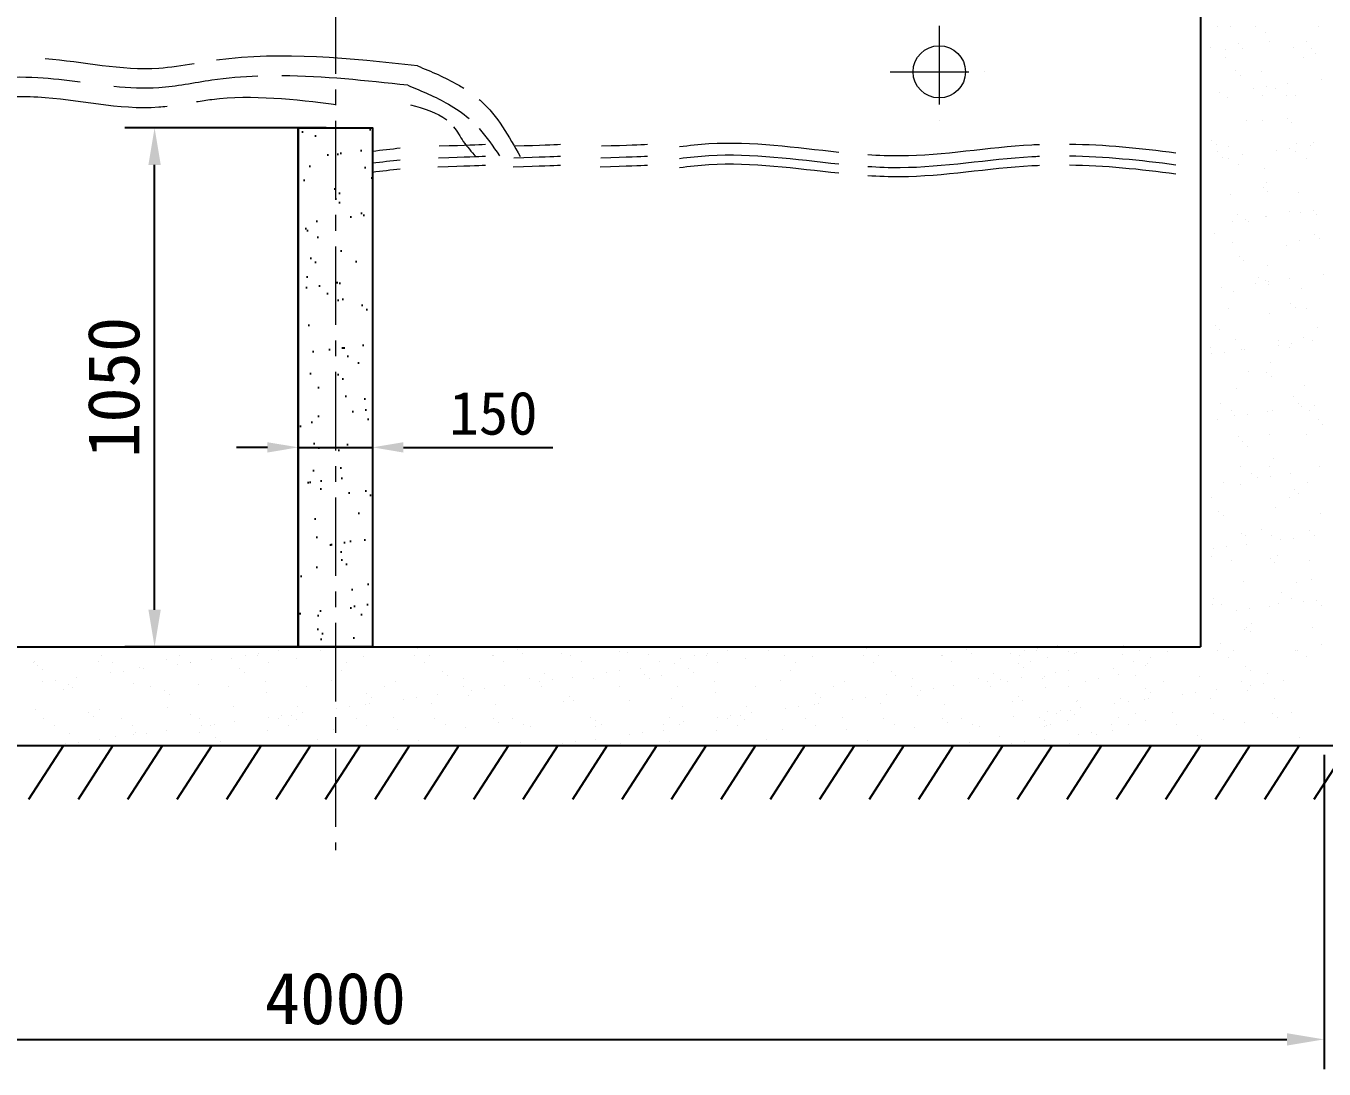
# Model space of a CAD drawing. Header units: millimetres. Extents: x 30580 to 65675, y -20119 to -7519.
# Drawn here: x 60222 to 62847, y -14328 to -12218 of the extents above; entities that cross this region are included whole.
import ezdxf

# ---------------------------------------------------------------- set-up
doc = ezdxf.new("R2010")
doc.units = ezdxf.units.MM
doc.linetypes.add('CENTER', pattern=[50.8, 31.75, -6.35, 6.35, -6.35])
doc.layers.get('Defpoints').update_dxf_attribs({"lineweight": 18})
doc.layers.add('点画线', color=1, linetype='CENTER', lineweight=15)
doc.layers.add('细实线', color=3, linetype='Continuous', lineweight=13)
doc.dimstyles.new('ISO-25', dxfattribs={"dimtxt": 2.5, "dimasz": 2.5, "dimexe": 1.25, "dimexo": 0.625, "dimtad": 1, "dimtxsty": 'Standard', "dimcen": 2.5, "dimadec": 0, "dimazin": 0, "dimtfac": 1, "dimtmove": 0, "dimatfit": 3, "dimfxl": 1, "dimarcsym": 0})

# ---------------------------------------------------------------- blocks, each defined once
blk = doc.blocks.new('*D180')
at = {"color": 0, "lineweight": -2, "ltscale": 150, "transparency": 16777216}
for p, q in [((58847.5, -13692.8), (58847.5, -14328.5)), ((62847.5, -13692.8), (62847.5, -14328.5)), ((58922.5, -14268.5), (62772.5, -14268.5))]:
    blk.add_line(p, q, dxfattribs=at)
at = {"color": 0, "ltscale": 150, "transparency": 16777216}
for points in [[(58922.5, -14256), (58922.5, -14281), (58847.5, -14268.5)], [(62772.5, -14256), (62772.5, -14281), (62847.5, -14268.5)]]:
    blk.add_solid(points, dxfattribs=at)
at = {"layer": 'Defpoints', "color": 0, "ltscale": 150, "transparency": 16777216}
for p in [(58847.5, -13674.1), (62847.5, -13674.1), (62847.5, -14268.5)]:
    blk.add_point(p, dxfattribs=at)
at = {"color": 0, "ltscale": 150, "transparency": 16777216, "insert": (60847.5, -14186), "char_height": 105, "attachment_point": 5}
blk.add_mtext('4000', dxfattribs=at)
blk = doc.blocks.new('*D182')
at = {"color": 0, "lineweight": -2, "ltscale": 150, "transparency": 16777216}
for p, q in [((60828.7, -12424.1), (60421.8, -12424.1)), ((60481.8, -13399.1), (60481.8, -12499.1)), ((60828.7, -13474.1), (60421.8, -13474.1))]:
    blk.add_line(p, q, dxfattribs=at)
at = {"color": 0, "ltscale": 150, "transparency": 16777216}
for points in [[(60469.3, -12499.1), (60494.3, -12499.1), (60481.8, -12424.1)], [(60469.3, -13399.1), (60494.3, -13399.1), (60481.8, -13474.1)]]:
    blk.add_solid(points, dxfattribs=at)
at = {"layer": 'Defpoints', "color": 0, "ltscale": 150, "transparency": 16777216}
for p in [(60481.8, -12424.1), (60847.5, -12424.1), (60847.5, -13474.1)]:
    blk.add_point(p, dxfattribs=at)
at = {"color": 0, "ltscale": 150, "transparency": 16777216, "insert": (60399.3, -12949.1), "char_height": 105, "attachment_point": 5, "rotation": 90}
blk.add_mtext('1050', dxfattribs=at)
blk = doc.blocks.new('*D606')
at = {"color": 0, "lineweight": -2, "ltscale": 125, "transparency": 16777216}
for p, q in [((60772.5, -12964.7), (60772.5, -13120.5)), ((60922.5, -12964.7), (60922.5, -13120.5)), ((60710, -13070.5), (60647.5, -13070.5)), ((60772.5, -13070.5), (60922.5, -13070.5)), ((60985, -13070.5), (61287.1, -13070.5))]:
    blk.add_line(p, q, dxfattribs=at)
at = {"color": 0, "ltscale": 125, "transparency": 16777216}
for points in [[(60710, -13060.1), (60710, -13081), (60772.5, -13070.5)], [(60985, -13060.1), (60985, -13081), (60922.5, -13070.5)]]:
    blk.add_solid(points, dxfattribs=at)
at = {"layer": 'Defpoints', "color": 0, "ltscale": 125, "transparency": 16777216}
for p in [(60772.5, -12949.1), (60922.5, -12949.1), (60922.5, -13070.5)]:
    blk.add_point(p, dxfattribs=at)
at = {"color": 0, "ltscale": 125, "transparency": 16777216, "insert": (61167.3, -13001.8), "char_height": 87.5, "attachment_point": 5}
blk.add_mtext('150', dxfattribs=at)

msp = doc.modelspace()

# ---------------------------------------------------------------- hatches: boundary and pattern name
at = {"ltscale": 150}
h = msp.add_hatch(dxfattribs=at)
h.set_pattern_fill('AR-SAND', color=256, scale=2, style=0)
h.set_pattern_definition([(37.5, (1580.54, -3575.16), (-3.20006, 97.88265), [0, -77.216, 0, -86.36, 0, -82.55]), (7.5, (1580.54, -3575.16), (89.90466, 143.36502), [0, -41.656, 0, -69.596, 0, -26.67]), (327.5, (1518.056, -3575.16), (158.19847, 0.28744), [0, -25.4, 0, -91.44, 0, -119.38]), (317.5, (1518.06, -3575.16), (152.7113, 44.58586), [0, -12.7, 0, -59.944, 0, -68.58])])
h.paths.add_polyline_path([(60847.477, -12424.083), (60772.477, -12424.083), (60772.477, -13474.083), (60847.477, -13474.083)])
h.paths.add_polyline_path([(60922.477, -12424.083), (60847.477, -12424.083), (60847.477, -13474.083), (60922.477, -13474.083)])

# ---------------------------------------------------------------- linework, layer by layer
for p, q in [((62597.477, -11374.083), (62597.477, -13474.083)), ((62632.293, -12218.01), (62632.293, -12218.01)), ((62658.462, -12218.633), (62658.462, -12218.633)), ((62708.301, -12217.907), (62708.301, -12217.907)), ((62729.723, -12231.555), (62729.723, -12231.555)), ((62835.567, -12219.756), (62835.567, -12219.756)), ((62618.411, -12262.381), (62618.411, -12262.381)), ((62674.386, -12253.304), (62674.386, -12253.304)), ((62736.61, -12249.338), (62736.61, -12249.338)), ((62785.991, -12260.471), (62785.991, -12260.471)), ((62811.592, -12248.361), (62811.592, -12248.361)), ((62648.644, -12280.973), (62648.644, -12280.973)), ((62648.786, -12265.414), (62648.786, -12265.414)), ((62682.856, -12264.342), (62682.856, -12264.342)), ((62806.842, -12280.685), (62806.842, -12280.685)), ((62821.685, -12264.127), (62821.685, -12264.127)), ((62831.048, -12272.707), (62831.048, -12272.707)), ((62668.973, -12308.713), (62668.973, -12308.713)), ((62720.5, -12310.724), (62720.5, -12310.724)), ((62678.337, -12317.293), (62678.337, -12317.293)), ((62731.742, -12340.514), (62731.742, -12340.514)), ((62773.041, -12335.077), (62773.041, -12335.077)), ((62842.042, -12325.993), (62842.042, -12325.993)), ((62636.299, -12353.08), (62636.299, -12353.08)), ((62651.986, -12363.297), (62651.986, -12363.297)), ((62705.3, -12343.996), (62705.3, -12343.996)), ((62722.532, -12357.791), (62722.532, -12357.791)), ((62749.328, -12345.115), (62749.328, -12345.115)), ((62770.75, -12358.763), (62770.75, -12358.763)), ((62789.191, -12358.354), (62789.191, -12358.354)), ((62689.671, -12408.181), (62689.671, -12408.181)), ((62723.7, -12408.607), (62723.7, -12408.607)), ((62773.095, -12404.123), (62773.095, -12404.123)), ((62782.458, -12412.703), (62782.458, -12412.703)), ((60772.477, -12424.083), (60772.477, -13474.083)), ((60772.477, -12424.083), (60922.477, -12424.083)), ((60922.477, -12424.083), (60922.477, -13474.083)), ((62620.383, -12448.708), (62620.383, -12448.708)), ((62629.747, -12457.288), (62629.747, -12457.288)), ((62632.157, -12472.611), (62632.157, -12472.611)), ((62655.186, -12461.18), (62655.186, -12461.18)), ((62752.137, -12469.358), (62752.137, -12469.358)), ((62778.579, -12465.877), (62778.579, -12465.877)), ((62790.355, -12472.324), (62790.355, -12472.324)), ((62792.391, -12456.236), (62792.391, -12456.236)), ((62819.879, -12460.44), (62819.879, -12460.44)), ((62826.653, -12453.2), (62826.653, -12453.2)), ((62641.837, -12483.879), (62641.837, -12483.879)), ((62653.579, -12486.259), (62653.579, -12486.259)), ((62673.942, -12497.786), (62673.942, -12497.786)), ((62683.137, -12478.442), (62683.137, -12478.442)), ((62811.778, -12485.971), (62811.778, -12485.971)), ((62726.9, -12506.49), (62726.9, -12506.49)), ((62724.505, -12544.118), (62724.505, -12544.118)), ((62730.699, -12535.389), (62730.699, -12535.389)), ((62658.386, -12559.062), (62658.386, -12559.062)), ((62733.868, -12552.698), (62733.868, -12552.698)), ((62795.591, -12554.119), (62795.591, -12554.119)), ((62673.184, -12599.82), (62673.184, -12599.82)), ((62729.974, -12603.805), (62729.974, -12603.805)), ((62778.063, -12593.196), (62778.063, -12593.196)), ((62798.975, -12594.721), (62798.975, -12594.721)), ((62825.416, -12591.24), (62825.416, -12591.24)), ((62831.383, -12599.532), (62831.383, -12599.532)), ((62662.233, -12612.723), (62662.233, -12612.723)), ((62688.674, -12609.242), (62688.674, -12609.242)), ((62694.607, -12613.467), (62694.607, -12613.467)), ((62730.1, -12604.372), (62730.1, -12604.372)), ((62625.352, -12637.781), (62625.352, -12637.781)), ((62798.791, -12652.002), (62798.791, -12652.002)), ((62828.626, -12639.528), (62828.626, -12639.528)), ((62837.989, -12648.108), (62837.989, -12648.108)), ((62661.586, -12656.945), (62661.586, -12656.945)), ((62771.726, -12662.598), (62771.726, -12662.598)), ((62675.915, -12684.113), (62675.915, -12684.113)), ((62685.278, -12692.693), (62685.278, -12692.693)), ((62733.3, -12702.255), (62733.3, -12702.255)), ((62714.212, -12727.028), (62714.212, -12727.028)), ((62729.473, -12733.191), (62729.473, -12733.191)), ((62735.512, -12734.605), (62735.512, -12734.605)), ((62776.811, -12729.167), (62776.811, -12729.167)), ((62845.812, -12720.083), (62845.812, -12720.083)), ((62640.069, -12747.17), (62640.069, -12747.17)), ((62664.786, -12754.828), (62664.786, -12754.828)), ((62709.07, -12738.086), (62709.07, -12738.086)), ((62735.634, -12740.675), (62735.634, -12740.675)), ((62801.991, -12749.884), (62801.991, -12749.884)), ((62780.036, -12779.523), (62780.036, -12779.523)), ((62654.555, -12790.093), (62654.555, -12790.093)), ((62736.5, -12800.138), (62736.5, -12800.138)), ((62789.399, -12788.103), (62789.399, -12788.103)), ((62812.754, -12789.806), (62812.754, -12789.806)), ((62627.325, -12824.109), (62627.325, -12824.109)), ((62636.688, -12832.689), (62636.688, -12832.689)), ((62833.595, -12828.601), (62833.595, -12828.601)), ((62667.986, -12852.71), (62667.986, -12852.71)), ((62755.239, -12854.236), (62755.239, -12854.236)), ((62755.907, -12863.448), (62755.907, -12863.448)), ((62782.349, -12859.967), (62782.349, -12859.967)), ((62805.192, -12847.767), (62805.192, -12847.767)), ((62823.649, -12854.53), (62823.649, -12854.53)), ((62618.463, -12868.171), (62618.463, -12868.171)), ((62619.165, -12881.451), (62619.165, -12881.451)), ((62645.607, -12877.97), (62645.607, -12877.97)), ((62680.883, -12873.186), (62680.883, -12873.186)), ((62686.907, -12872.532), (62686.907, -12872.532)), ((62776.662, -12867.884), (62776.662, -12867.884)), ((62695.583, -12917.302), (62695.583, -12917.302)), ((62739.7, -12898.02), (62739.7, -12898.02)), ((62731.446, -12919.518), (62731.446, -12919.518)), ((62740.809, -12928.098), (62740.809, -12928.098)), ((62671.186, -12950.593), (62671.186, -12950.593)), ((62785.005, -12968.596), (62785.005, -12968.596)), ((62808.392, -12945.65), (62808.392, -12945.65)), ((62638.068, -12981.732), (62638.068, -12981.732)), ((62659.49, -12995.38), (62659.49, -12995.38)), ((62733.744, -12997.895), (62733.744, -12997.895)), ((62742.9, -12995.903), (62742.9, -12995.903)), ((62796.267, -12981.445), (62796.267, -12981.445)), ((62802.745, -12988.811), (62802.745, -12988.811)), ((62817.689, -12995.092), (62817.689, -12995.092)), ((62829.187, -12985.33), (62829.187, -12985.33)), ((62632.293, -13013.182), (62632.293, -13013.182)), ((62666.003, -13006.813), (62666.003, -13006.813)), ((62692.445, -13003.332), (62692.445, -13003.332)), ((62835.567, -13014.928), (62835.567, -13014.928)), ((62844.93, -13023.508), (62844.93, -13023.508)), ((62674.386, -13048.475), (62674.386, -13048.475)), ((62736.61, -13044.51), (62736.61, -13044.51)), ((62811.592, -13043.532), (62811.592, -13043.532)), ((62682.856, -13059.514), (62682.856, -13059.514)), ((62692.219, -13068.094), (62692.219, -13068.094)), ((62746.1, -13093.786), (62746.1, -13093.786)), ((62679.096, -13108.94), (62679.096, -13108.94)), ((62700.518, -13122.588), (62700.518, -13122.588)), ((62736.415, -13108.591), (62736.415, -13108.591)), ((62739.282, -13128.695), (62739.282, -13128.695)), ((62780.582, -13123.258), (62780.582, -13123.258)), ((62837.294, -13108.653), (62837.294, -13108.653)), ((62643.84, -13141.26), (62643.84, -13141.26)), ((62677.586, -13146.358), (62677.586, -13146.358)), ((62712.84, -13132.176), (62712.84, -13132.176)), ((62786.977, -13154.923), (62786.977, -13154.923)), ((62814.792, -13141.415), (62814.792, -13141.415)), ((62619.439, -13172.006), (62619.439, -13172.006)), ((62777.638, -13171.719), (62777.638, -13171.719)), ((62796.34, -13163.503), (62796.34, -13163.503)), ((62634.266, -13199.509), (62634.266, -13199.509)), ((62643.629, -13208.089), (62643.629, -13208.089)), ((62749.3, -13191.668), (62749.3, -13191.668)), ((62840.536, -13204.001), (62840.536, -13204.001)), ((62680.786, -13244.241), (62680.786, -13244.241)), ((62687.825, -13248.587), (62687.825, -13248.587)), ((62720.123, -13236.149), (62720.123, -13236.149)), ((62741.545, -13249.796), (62741.545, -13249.796)), ((62759.678, -13257.539), (62759.678, -13257.539)), ((62786.119, -13254.057), (62786.119, -13254.057)), ((62817.992, -13239.298), (62817.992, -13239.298)), ((62827.419, -13248.62), (62827.419, -13248.62)), ((62622.935, -13275.541), (62622.935, -13275.541)), ((62649.377, -13272.06), (62649.377, -13272.06)), ((62690.677, -13266.623), (62690.677, -13266.623)), ((62619.527, -13291.247), (62619.527, -13291.247)), ((62660.467, -13299.214), (62660.467, -13299.214)), ((62738.387, -13294.919), (62738.387, -13294.919)), ((62747.75, -13303.499), (62747.75, -13303.499)), ((62752.5, -13289.551), (62752.5, -13289.551)), ((62818.665, -13298.927), (62818.665, -13298.927)), ((62821.192, -13337.18), (62821.192, -13337.18)), ((62683.986, -13342.123), (62683.986, -13342.123)), ((62761.151, -13363.357), (62761.151, -13363.357)), ((62791.946, -13343.996), (62791.946, -13343.996)), ((62622.727, -13389.13), (62622.727, -13389.13)), ((62624.374, -13377.292), (62624.374, -13377.292)), ((62639.234, -13388.582), (62639.234, -13388.582)), ((62737.514, -13391.985), (62737.514, -13391.985)), ((62755.701, -13387.433), (62755.701, -13387.433)), ((62782.573, -13377.005), (62782.573, -13377.005)), ((62806.515, -13382.901), (62806.515, -13382.901)), ((62832.957, -13379.42), (62832.957, -13379.42)), ((62842.508, -13390.328), (62842.508, -13390.328)), ((62669.773, -13400.904), (62669.773, -13400.904)), ((62696.215, -13397.422), (62696.215, -13397.422)), ((62687.187, -13440.006), (62687.187, -13440.006)), ((62689.797, -13434.914), (62689.797, -13434.914)), ((62699.16, -13443.494), (62699.16, -13443.494)), ((62701.494, -13426.423), (62701.494, -13426.423)), ((62824.392, -13435.063), (62824.392, -13435.063)), ((62638.741, -13467.418), (62638.741, -13467.418)), ((62842.015, -13469.164), (62842.015, -13469.164)), ((59682.971, -13474.083), (62597.477, -13474.083)), ((60374.378, -13492.578), (60374.378, -13492.578)), ((60406.951, -13475.604), (60406.951, -13475.604)), ((60532.577, -13492.29), (60532.577, -13492.29)), ((60665.652, -13490.916), (60665.652, -13490.916)), ((60690.775, -13492.003), (60690.775, -13492.003)), ((60692.094, -13487.435), (60692.094, -13487.435)), ((60733.393, -13481.997), (60733.393, -13481.997)), ((60816.495, -13481.842), (60816.495, -13481.842)), ((60848.974, -13491.715), (60848.974, -13491.715)), ((60905.386, -13493.028), (60905.386, -13493.028)), ((61007.172, -13491.428), (61007.172, -13491.428)), ((61013.401, -13477.754), (61013.401, -13477.754)), ((61038.36, -13491.332), (61038.36, -13491.332)), ((61165.371, -13491.14), (61165.371, -13491.14)), ((61168.311, -13491.955), (61168.311, -13491.955)), ((61216.675, -13479.5), (61216.675, -13479.5)), ((61226.038, -13488.08), (61226.038, -13488.08)), ((61305.516, -13487.012), (61305.516, -13487.012)), ((61323.569, -13490.853), (61323.569, -13490.853)), ((61422.945, -13483.992), (61422.945, -13483.992)), ((61438.49, -13485.316), (61438.49, -13485.316)), ((61481.768, -13490.566), (61481.768, -13490.566)), ((61573.705, -13490.916), (61573.705, -13490.916)), ((61598.828, -13492.003), (61598.828, -13492.003)), ((61600.147, -13487.435), (61600.147, -13487.435)), ((61641.447, -13481.997), (61641.447, -13481.997)), ((61724.548, -13481.842), (61724.548, -13481.842)), ((61757.027, -13491.715), (61757.027, -13491.715)), ((61813.44, -13493.028), (61813.44, -13493.028)), ((61915.225, -13491.428), (61915.225, -13491.428)), ((61921.455, -13477.754), (61921.455, -13477.754)), ((61946.413, -13491.332), (61946.413, -13491.332)), ((62073.424, -13491.14), (62073.424, -13491.14)), ((62076.364, -13491.955), (62076.364, -13491.955)), ((62124.728, -13479.5), (62124.728, -13479.5)), ((62134.092, -13488.08), (62134.092, -13488.08)), ((62213.57, -13487.012), (62213.57, -13487.012)), ((62213.57, -13487.012), (62213.57, -13487.012)), ((62231.622, -13490.853), (62231.622, -13490.853)), ((62240.991, -13480.58), (62240.991, -13480.58)), ((62266.115, -13481.667), (62266.115, -13481.667)), ((62267.433, -13477.099), (62267.433, -13477.099)), ((62287.537, -13495.314), (62287.537, -13495.314)), ((62308.733, -13471.661), (62308.733, -13471.661)), ((62330.998, -13483.992), (62330.998, -13483.992)), ((62343.521, -13487.635), (62343.521, -13487.635)), ((62346.543, -13485.316), (62346.543, -13485.316)), ((62439.821, -13490.566), (62439.821, -13490.566)), ((62441.834, -13471.506), (62441.834, -13471.506)), ((62474.313, -13481.379), (62474.313, -13481.379)), ((62495.735, -13495.027), (62495.735, -13495.027)), ((62530.726, -13482.692), (62530.726, -13482.692)), ((62632.512, -13481.092), (62632.512, -13481.092)), ((62653.934, -13494.739), (62653.934, -13494.739)), ((62663.7, -13480.996), (62663.7, -13480.996)), ((62790.71, -13480.804), (62790.71, -13480.804)), ((62793.651, -13481.619), (62793.651, -13481.619)), ((62812.132, -13494.452), (62812.132, -13494.452)), ((60237.602, -13506.512), (60237.602, -13506.512)), ((60238.1, -13503.364), (60238.1, -13503.364)), ((60244.876, -13511.61), (60244.876, -13511.61)), ((60254.239, -13520.19), (60254.239, -13520.19)), ((60368.051, -13503.988), (60368.051, -13503.988)), ((60395.8, -13506.225), (60395.8, -13506.225)), ((60451.146, -13516.102), (60451.146, -13516.102)), ((60459.909, -13518.002), (60459.909, -13518.002)), ((60505.256, -13499.044), (60505.256, -13499.044)), ((60528.91, -13508.918), (60528.91, -13508.918)), ((60553.999, -13505.938), (60553.999, -13505.938)), ((60555.352, -13505.437), (60555.352, -13505.437)), ((60596.651, -13500), (60596.651, -13500)), ((60638.23, -13497.348), (60638.23, -13497.348)), ((60654.42, -13517.848), (60654.42, -13517.848)), ((60712.197, -13505.65), (60712.197, -13505.65)), ((60768.181, -13497.972), (60768.181, -13497.972)), ((60860.69, -13522.34), (60860.69, -13522.34)), ((60870.396, -13505.363), (60870.396, -13505.363)), ((61028.594, -13505.075), (61028.594, -13505.075)), ((61186.793, -13504.788), (61186.793, -13504.788)), ((61344.991, -13504.5), (61344.991, -13504.5)), ((61422.641, -13522.785), (61422.641, -13522.785)), ((61463.941, -13517.348), (61463.941, -13517.348)), ((61503.19, -13504.213), (61503.19, -13504.213)), ((61532.942, -13508.264), (61532.942, -13508.264)), ((61546.283, -13497.348), (61546.283, -13497.348)), ((61562.473, -13517.848), (61562.473, -13517.848)), ((61620.251, -13505.65), (61620.251, -13505.65)), ((61676.234, -13497.972), (61676.234, -13497.972)), ((61768.743, -13522.34), (61768.743, -13522.34)), ((61778.449, -13505.363), (61778.449, -13505.363)), ((61936.648, -13505.075), (61936.648, -13505.075)), ((62094.846, -13504.788), (62094.846, -13504.788)), ((62229.759, -13507.512), (62229.759, -13507.512)), ((62239.123, -13516.092), (62239.123, -13516.092)), ((62253.044, -13504.5), (62253.044, -13504.5)), ((62330.695, -13522.785), (62330.695, -13522.785)), ((62421.994, -13517.348), (62421.994, -13517.348)), ((62461.243, -13504.213), (62461.243, -13504.213)), ((62486.03, -13512.004), (62486.03, -13512.004)), ((62490.995, -13508.264), (62490.995, -13508.264)), ((62689.303, -13513.75), (62689.303, -13513.75)), ((62698.667, -13522.33), (62698.667, -13522.33)), ((60255.426, -13544.923), (60255.426, -13544.923)), ((60281.868, -13541.442), (60281.868, -13541.442)), ((60323.167, -13536.005), (60323.167, -13536.005)), ((60392.168, -13526.921), (60392.168, -13526.921)), ((60418.61, -13523.439), (60418.61, -13523.439)), ((60439.765, -13549.298), (60439.765, -13549.298)), ((60663.783, -13526.428), (60663.783, -13526.428)), ((60706.921, -13544.978), (60706.921, -13544.978)), ((60839.895, -13543.282), (60839.895, -13543.282)), ((60969.846, -13543.905), (60969.846, -13543.905)), ((61063.964, -13524.086), (61063.964, -13524.086)), ((61073.327, -13532.666), (61073.327, -13532.666)), ((61107.051, -13538.962), (61107.051, -13538.962)), ((61240.025, -13537.265), (61240.025, -13537.265)), ((61259.458, -13544.269), (61259.458, -13544.269)), ((61270.234, -13528.578), (61270.234, -13528.578)), ((61285.899, -13540.787), (61285.899, -13540.787)), ((61327.199, -13535.35), (61327.199, -13535.35)), ((61369.976, -13537.889), (61369.976, -13537.889)), ((61396.2, -13526.266), (61396.2, -13526.266)), ((61473.508, -13530.324), (61473.508, -13530.324)), ((61482.871, -13538.904), (61482.871, -13538.904)), ((61507.181, -13532.945), (61507.181, -13532.945)), ((61571.837, -13526.428), (61571.837, -13526.428)), ((61614.975, -13544.978), (61614.975, -13544.978)), ((61747.948, -13543.282), (61747.948, -13543.282)), ((61877.899, -13543.905), (61877.899, -13543.905)), ((61972.017, -13524.086), (61972.017, -13524.086)), ((61981.38, -13532.666), (61981.38, -13532.666)), ((62015.105, -13538.962), (62015.105, -13538.962)), ((62148.078, -13537.265), (62148.078, -13537.265)), ((62167.511, -13544.269), (62167.511, -13544.269)), ((62178.287, -13528.578), (62178.287, -13528.578)), ((62193.953, -13540.787), (62193.953, -13540.787)), ((62206.458, -13544.732), (62206.458, -13544.732)), ((62235.252, -13535.35), (62235.252, -13535.35)), ((62278.029, -13537.889), (62278.029, -13537.889)), ((62282.261, -13534.642), (62282.261, -13534.642)), ((62304.253, -13526.266), (62304.253, -13526.266)), ((62364.657, -13544.445), (62364.657, -13544.445)), ((62390.924, -13538.904), (62390.924, -13538.904)), ((62431.561, -13530.324), (62431.561, -13530.324)), ((62465.235, -13532.945), (62465.235, -13532.945)), ((62465.235, -13532.945), (62465.235, -13532.945)), ((62522.855, -13544.157), (62522.855, -13544.157)), ((62595.186, -13533.569), (62595.186, -13533.569)), ((62681.054, -13543.87), (62681.054, -13543.87)), ((62724.497, -13548.454), (62724.497, -13548.454)), ((62732.391, -13528.626), (62732.391, -13528.626)), ((62765.797, -13543.017), (62765.797, -13543.017)), ((60298.435, -13560.688), (60298.435, -13560.688)), ((60306.791, -13550.994), (60306.791, -13550.994)), ((60314.722, -13555.643), (60314.722, -13555.643)), ((60472.92, -13555.356), (60472.92, -13555.356)), ((60501.709, -13562.434), (60501.709, -13562.434)), ((60511.072, -13571.014), (60511.072, -13571.014)), ((60569.716, -13549.921), (60569.716, -13549.921)), ((60631.119, -13555.068), (60631.119, -13555.068)), ((60707.979, -13566.926), (60707.979, -13566.926)), ((60789.317, -13554.781), (60789.317, -13554.781)), ((60911.252, -13568.672), (60911.252, -13568.672)), ((60947.515, -13554.493), (60947.515, -13554.493)), ((61053.715, -13571.355), (61053.715, -13571.355)), ((61105.714, -13554.206), (61105.714, -13554.206)), ((61117.523, -13573.164), (61117.523, -13573.164)), ((61122.715, -13562.271), (61122.715, -13562.271)), ((61149.157, -13558.79), (61149.157, -13558.79)), ((61190.457, -13553.353), (61190.457, -13553.353)), ((61263.912, -13553.918), (61263.912, -13553.918)), ((61320.796, -13574.91), (61320.796, -13574.91)), ((61422.111, -13553.631), (61422.111, -13553.631)), ((61539.172, -13555.068), (61539.172, -13555.068)), ((61616.032, -13566.926), (61616.032, -13566.926)), ((61697.37, -13554.781), (61697.37, -13554.781)), ((61819.306, -13568.672), (61819.306, -13568.672)), ((61855.569, -13554.493), (61855.569, -13554.493)), ((61961.768, -13571.355), (61961.768, -13571.355)), ((62013.767, -13554.206), (62013.767, -13554.206)), ((62025.576, -13573.164), (62025.576, -13573.164)), ((62030.769, -13562.271), (62030.769, -13562.271)), ((62057.211, -13558.79), (62057.211, -13558.79)), ((62098.51, -13553.353), (62098.51, -13553.353)), ((62171.966, -13553.918), (62171.966, -13553.918)), ((62228.85, -13574.91), (62228.85, -13574.91)), ((62283.318, -13556.59), (62283.318, -13556.59)), ((62330.164, -13553.631), (62330.164, -13553.631)), ((62486.592, -13558.336), (62486.592, -13558.336)), ((62495.955, -13566.916), (62495.955, -13566.916)), ((62561.313, -13569.937), (62561.313, -13569.937)), ((62587.755, -13566.456), (62587.755, -13566.456)), ((62629.054, -13561.019), (62629.054, -13561.019)), ((62692.862, -13562.827), (62692.862, -13562.827)), ((62698.055, -13551.935), (62698.055, -13551.935)), ((60241.3, -13601.247), (60241.3, -13601.247)), ((60371.251, -13601.87), (60371.251, -13601.87)), ((60508.456, -13596.927), (60508.456, -13596.927)), ((60641.43, -13595.231), (60641.43, -13595.231)), ((60771.381, -13595.854), (60771.381, -13595.854)), ((60849.231, -13598.276), (60849.231, -13598.276)), ((60875.673, -13594.795), (60875.673, -13594.795)), ((60908.586, -13590.911), (60908.586, -13590.911)), ((60916.973, -13589.358), (60916.973, -13589.358)), ((60920.616, -13577.252), (60920.616, -13577.252)), ((60985.973, -13580.273), (60985.973, -13580.273)), ((61012.415, -13576.792), (61012.415, -13576.792)), ((61041.56, -13589.215), (61041.56, -13589.215)), ((61171.511, -13589.838), (61171.511, -13589.838)), ((61308.716, -13584.895), (61308.716, -13584.895)), ((61330.16, -13583.49), (61330.16, -13583.49)), ((61441.69, -13583.199), (61441.69, -13583.199)), ((61527.066, -13579.401), (61527.066, -13579.401)), ((61549.483, -13595.231), (61549.483, -13595.231)), ((61679.434, -13595.854), (61679.434, -13595.854)), ((61757.285, -13598.276), (61757.285, -13598.276)), ((61783.726, -13594.795), (61783.726, -13594.795)), ((61816.64, -13590.911), (61816.64, -13590.911)), ((61825.026, -13589.358), (61825.026, -13589.358)), ((61828.669, -13577.252), (61828.669, -13577.252)), ((61894.027, -13580.273), (61894.027, -13580.273)), ((61920.469, -13576.792), (61920.469, -13576.792)), ((61949.613, -13589.215), (61949.613, -13589.215)), ((62079.564, -13589.838), (62079.564, -13589.838)), ((62216.77, -13584.895), (62216.77, -13584.895)), ((62216.77, -13584.895), (62216.77, -13584.895)), ((62238.213, -13583.49), (62238.213, -13583.49)), ((62346.721, -13585.518), (62346.721, -13585.518)), ((62349.743, -13583.199), (62349.743, -13583.199)), ((62355.57, -13597.024), (62355.57, -13597.024)), ((62424.571, -13587.94), (62424.571, -13587.94)), ((62435.12, -13579.401), (62435.12, -13579.401)), ((62451.013, -13584.459), (62451.013, -13584.459)), ((62483.926, -13580.575), (62483.926, -13580.575)), ((62492.312, -13579.021), (62492.312, -13579.021)), ((62616.9, -13578.879), (62616.9, -13578.879)), ((62746.851, -13579.502), (62746.851, -13579.502)), ((60257.207, -13620.073), (60257.207, -13620.073)), ((60348.997, -13607.02), (60348.997, -13607.02)), ((60358.361, -13615.6), (60358.361, -13615.6)), ((60415.406, -13619.786), (60415.406, -13619.786)), ((60555.267, -13611.512), (60555.267, -13611.512)), ((60573.604, -13619.498), (60573.604, -13619.498)), ((60643.489, -13625.362), (60643.489, -13625.362)), ((60712.489, -13616.278), (60712.489, -13616.278)), ((60731.803, -13619.211), (60731.803, -13619.211)), ((60738.931, -13612.797), (60738.931, -13612.797)), ((60758.541, -13613.258), (60758.541, -13613.258)), ((60767.905, -13621.838), (60767.905, -13621.838)), ((60780.231, -13607.36), (60780.231, -13607.36)), ((60890.001, -13618.924), (60890.001, -13618.924)), ((60964.811, -13617.749), (60964.811, -13617.749)), ((61048.2, -13618.636), (61048.2, -13618.636)), ((61168.085, -13619.495), (61168.085, -13619.495)), ((61177.448, -13628.075), (61177.448, -13628.075)), ((61206.398, -13618.349), (61206.398, -13618.349)), ((61364.596, -13618.061), (61364.596, -13618.061)), ((61374.355, -13623.987), (61374.355, -13623.987)), ((61522.795, -13617.774), (61522.795, -13617.774)), ((61551.542, -13625.362), (61551.542, -13625.362)), ((61620.543, -13616.278), (61620.543, -13616.278)), ((61639.856, -13619.211), (61639.856, -13619.211)), ((61646.984, -13612.797), (61646.984, -13612.797)), ((61666.594, -13613.258), (61666.594, -13613.258)), ((61675.958, -13621.838), (61675.958, -13621.838)), ((61688.284, -13607.36), (61688.284, -13607.36)), ((61798.054, -13618.924), (61798.054, -13618.924)), ((61872.864, -13617.749), (61872.864, -13617.749)), ((61956.253, -13618.636), (61956.253, -13618.636)), ((62076.138, -13619.495), (62076.138, -13619.495)), ((62085.502, -13628.075), (62085.502, -13628.075)), ((62114.451, -13618.349), (62114.451, -13618.349)), ((62218.828, -13615.026), (62218.828, -13615.026)), ((62272.65, -13618.061), (62272.65, -13618.061)), ((62282.408, -13623.987), (62282.408, -13623.987)), ((62287.829, -13605.942), (62287.829, -13605.942)), ((62307.142, -13608.875), (62307.142, -13608.875)), ((62314.271, -13602.461), (62314.271, -13602.461)), ((62328.564, -13622.522), (62328.564, -13622.522)), ((62333.881, -13602.922), (62333.881, -13602.922)), ((62343.244, -13611.502), (62343.244, -13611.502)), ((62430.848, -13617.774), (62430.848, -13617.774)), ((62465.341, -13608.588), (62465.341, -13608.588)), ((62486.763, -13622.235), (62486.763, -13622.235)), ((62540.151, -13607.413), (62540.151, -13607.413)), ((62623.539, -13608.3), (62623.539, -13608.3)), ((62644.961, -13621.948), (62644.961, -13621.948)), ((62685.591, -13626.508), (62685.591, -13626.508)), ((62743.425, -13609.159), (62743.425, -13609.159)), ((62752.788, -13617.739), (62752.788, -13617.739)), ((62781.738, -13608.013), (62781.738, -13608.013)), ((60278.629, -13633.721), (60278.629, -13633.721)), ((60309.992, -13648.876), (60309.992, -13648.876)), ((60436.828, -13633.433), (60436.828, -13633.433)), ((60439.005, -13652.283), (60439.005, -13652.283)), ((60442.965, -13647.18), (60442.965, -13647.18)), ((60465.447, -13648.802), (60465.447, -13648.802)), ((60506.747, -13643.365), (60506.747, -13643.365)), ((60572.916, -13647.804), (60572.916, -13647.804)), ((60575.747, -13634.281), (60575.747, -13634.281)), ((60595.026, -13633.146), (60595.026, -13633.146)), ((60602.189, -13630.8), (60602.189, -13630.8)), ((60710.121, -13642.86), (60710.121, -13642.86)), ((60753.225, -13632.858), (60753.225, -13632.858)), ((60843.095, -13641.164), (60843.095, -13641.164)), ((60911.423, -13632.571), (60911.423, -13632.571)), ((60973.046, -13641.787), (60973.046, -13641.787)), ((61069.622, -13632.284), (61069.622, -13632.284)), ((61110.251, -13636.844), (61110.251, -13636.844)), ((61227.82, -13631.996), (61227.82, -13631.996)), ((61243.225, -13635.148), (61243.225, -13635.148)), ((61373.176, -13635.771), (61373.176, -13635.771)), ((61386.019, -13631.709), (61386.019, -13631.709)), ((61443.037, -13651.629), (61443.037, -13651.629)), ((61469.479, -13648.148), (61469.479, -13648.148)), ((61510.381, -13630.828), (61510.381, -13630.828)), ((61510.778, -13642.71), (61510.778, -13642.71)), ((61544.217, -13631.421), (61544.217, -13631.421)), ((61618.175, -13642.86), (61618.175, -13642.86)), ((61661.278, -13632.858), (61661.278, -13632.858)), ((61751.148, -13641.164), (61751.148, -13641.164)), ((61819.476, -13632.571), (61819.476, -13632.571)), ((61881.099, -13641.787), (61881.099, -13641.787)), ((61977.675, -13632.284), (61977.675, -13632.284)), ((62018.305, -13636.844), (62018.305, -13636.844)), ((62135.873, -13631.996), (62135.873, -13631.996)), ((62151.278, -13635.148), (62151.278, -13635.148)), ((62281.229, -13635.771), (62281.229, -13635.771)), ((62285.461, -13632.524), (62285.461, -13632.524)), ((62294.072, -13631.709), (62294.072, -13631.709)), ((62351.09, -13651.629), (62351.09, -13651.629)), ((62377.532, -13648.148), (62377.532, -13648.148)), ((62387.439, -13651.999), (62387.439, -13651.999)), ((62418.435, -13630.828), (62418.435, -13630.828)), ((62418.435, -13630.828), (62418.435, -13630.828)), ((62418.832, -13642.71), (62418.832, -13642.71)), ((62452.27, -13631.421), (62452.27, -13631.421)), ((62548.386, -13631.451), (62548.386, -13631.451)), ((62590.713, -13653.745), (62590.713, -13653.745)), ((58847.477, -13674.083), (62847.477, -13674.083)), ((60302.263, -13670.286), (60302.263, -13670.286)), ((60328.705, -13666.804), (60328.705, -13666.804)), ((60370.005, -13661.367), (60370.005, -13661.367)), ((60402.556, -13656.097), (60402.556, -13656.097)), ((60605.83, -13657.844), (60605.83, -13657.844)), ((60615.193, -13666.424), (60615.193, -13666.424)), ((60812.1, -13662.335), (60812.1, -13662.335)), ((61015.374, -13664.081), (61015.374, -13664.081)), ((61024.737, -13672.661), (61024.737, -13672.661)), ((61221.644, -13668.573), (61221.644, -13668.573)), ((61306.295, -13669.631), (61306.295, -13669.631)), ((61332.737, -13666.15), (61332.737, -13666.15)), ((61374.036, -13660.713), (61374.036, -13660.713)), ((61424.918, -13670.319), (61424.918, -13670.319)), ((61523.247, -13666.424), (61523.247, -13666.424)), ((61720.153, -13662.335), (61720.153, -13662.335)), ((61923.427, -13664.081), (61923.427, -13664.081)), ((61932.79, -13672.661), (61932.79, -13672.661)), ((62129.697, -13668.573), (62129.697, -13668.573)), ((62190.533, -13656.087), (62190.533, -13656.087)), ((62214.348, -13669.631), (62214.348, -13669.631)), ((62240.79, -13666.15), (62240.79, -13666.15)), ((62282.09, -13660.713), (62282.09, -13660.713)), ((62332.971, -13670.319), (62332.971, -13670.319)), ((62600.077, -13662.325), (62600.077, -13662.325)), ((62796.983, -13658.237), (62796.983, -13658.237))]:
    msp.add_line(p, q, dxfattribs=at)
at = {"color": 3, "ltscale": 150}
for p, q in [((58473.362, -13674.083), (63166.047, -13674.083)), ((60297.477, -13674.083), (60226.99, -13783.074)), ((60397.477, -13674.083), (60326.99, -13783.074)), ((60497.477, -13674.083), (60426.99, -13783.074)), ((60597.477, -13674.083), (60526.99, -13783.074)), ((60697.477, -13674.083), (60626.99, -13783.074)), ((60797.477, -13674.083), (60726.99, -13783.074)), ((60897.477, -13674.083), (60826.99, -13783.074)), ((60997.477, -13674.083), (60926.99, -13783.074)), ((61097.477, -13674.083), (61026.99, -13783.074)), ((61197.477, -13674.083), (61126.99, -13783.074)), ((61297.477, -13674.083), (61226.99, -13783.074)), ((61397.477, -13674.083), (61326.99, -13783.074)), ((61497.477, -13674.083), (61426.99, -13783.074)), ((61597.477, -13674.083), (61526.99, -13783.074)), ((61697.477, -13674.083), (61626.99, -13783.074)), ((61797.477, -13674.083), (61726.99, -13783.074)), ((61897.477, -13674.083), (61826.99, -13783.074)), ((61997.477, -13674.083), (61926.99, -13783.074)), ((62097.477, -13674.083), (62026.99, -13783.074)), ((62197.477, -13674.083), (62126.99, -13783.074)), ((62297.477, -13674.083), (62226.99, -13783.074)), ((62297.477, -13674.083), (62226.99, -13783.074)), ((62397.477, -13674.083), (62326.99, -13783.074)), ((62497.477, -13674.083), (62426.99, -13783.074)), ((62597.477, -13674.083), (62526.99, -13783.074)), ((62697.477, -13674.083), (62626.99, -13783.074)), ((62797.477, -13674.083), (62726.99, -13783.074)), ((62897.477, -13674.083), (62826.99, -13783.074))]:
    msp.add_line(p, q, dxfattribs=at)
at = {"ltscale": 150}
msp.add_lwpolyline([(60772.477, -12424.083), (60922.477, -12424.083), (60922.477, -13474.083), (60772.477, -13474.083)], close=True, dxfattribs=at)
at = {"layer": '点画线', "ltscale": 5}
for p, q in [((60847.477, -11139.83), (60847.477, -13885.597)), ((62069.095, -12217.819), (62069.095, -12408.36)), ((61970.107, -12310.652), (62160.767, -12310.652))]:
    msp.add_line(p, q, dxfattribs=at)
at = {"layer": '细实线'}
msp.add_circle((62069.095, -12310.652), 52.897, dxfattribs=at)
at = {"layer": '细实线', "color": 3}
for points, knots in [([(60561.586, -12294.27), (60537.805, -12298.261), (60438.077, -12314.734), (60337.307, -12290.449), (60260.582, -12284.426)], [452.39757929, 452.39757929, 452.39757929, 452.39757929, 524.49655509, 754.95940565, 754.95940565, 754.95940565, 754.95940565]), ([(61013.503, -12298.628), (61041.397, -12310.168), (61073.424, -12323.418), (61103.325, -12341.287), (61107.132, -12343.676)], [0, 0, 0, 0, 90.48990385, 103.90068168, 103.90068168, 103.90068168, 103.90068168]), ([(60331.311, -12331.78), (60302.668, -12327.934), (60210.172, -12316.137), (60117.784, -12325.96), (60054.034, -12333.274)], [664.74181506, 664.74181506, 664.74181506, 664.74181506, 750.82300733, 942.4971762, 942.4971762, 942.4971762, 942.4971762]), ([(60690.942, -12319.495), (60659.663, -12320.672), (60592.596, -12326.298), (60495.93, -12347.122), (60429.808, -12343.489), (60399.5, -12340.355)], [302.71744199, 302.71744199, 302.71744199, 302.71744199, 396.88765877, 505.10486625, 596.37207732, 596.37207732, 596.37207732, 596.37207732]), ([(60994.106, -12337.922), (61021.982, -12349.494), (61065.439, -12367.533), (61105.101, -12393.854), (61117.856, -12404.802)], [0, 0, 0, 0, 90.48990385, 141.06640448, 141.06640448, 141.06640448, 141.06640448]), ([(60506.95, -12380.746), (60501.375, -12381.402), (60414.679, -12390.078), (60306.581, -12361.215), (60204.26, -12360.706), (60183.724, -12361.357)], [343.46315252, 343.46315252, 343.46315252, 343.46315252, 360.35782037, 606.07596145, 667.7902224, 667.7902224, 667.7902224, 667.7902224]), ([(60849.285, -12377.215), (60764.996, -12367.025), (60670.211, -12355.567), (60576.602, -12369.961), (60566.244, -12371.648)], [0, 0, 0, 0, 252.14061289, 283.53636882, 283.53636882, 283.53636882, 283.53636882]), ([(61138.477, -12366.603), (61139.605, -12367.577), (61174.977, -12398.773), (61198.485, -12441.121), (61221.25, -12482.133)], [142.70739068, 142.70739068, 142.70739068, 142.70739068, 147.19870151, 284.97099964, 284.97099964, 284.97099964, 284.97099964]), ([(61086.724, -12421.737), (61093.918, -12430.784), (61105.816, -12453.803), (61122.888, -12472.244), (61131.925, -12482.005)], [98.36388838, 98.36388838, 98.36388838, 98.36388838, 133.85052521, 173.76021176, 173.76021176, 173.76021176, 173.76021176]), ([(61543.531, -12461.926), (61563.424, -12459.379), (61671.069, -12447.429), (61778.625, -12464.023), (61866.236, -12472.999)], [546.32453287, 546.32453287, 546.32453287, 546.32453287, 606.07596145, 869.52050854, 869.52050854, 869.52050854, 869.52050854]), ([(61924.651, -12478.052), (61946.47, -12479.494), (62057.037, -12483.73), (62172.809, -12462.046), (62266.792, -12457.635), (62272.094, -12457.426)], [928.08037674, 928.08037674, 928.08037674, 928.08037674, 993.70931003, 1260.71225723, 1276.67314802, 1276.67314802, 1276.67314802, 1276.67314802]), ([(61543.531, -12485.864), (61563.424, -12483.316), (61671.069, -12471.367), (61778.625, -12487.961), (61866.236, -12496.937)], [546.32453287, 546.32453287, 546.32453287, 546.32453287, 606.07596145, 869.52050854, 869.52050854, 869.52050854, 869.52050854]), ([(61543.531, -12504.183), (61563.424, -12501.636), (61671.069, -12489.686), (61778.625, -12506.28), (61866.236, -12515.256)], [546.32453287, 546.32453287, 546.32453287, 546.32453287, 606.07596145, 869.52050854, 869.52050854, 869.52050854, 869.52050854]), ([(61924.651, -12501.989), (61946.47, -12503.432), (62057.037, -12507.668), (62172.809, -12485.983), (62266.792, -12481.572), (62272.094, -12481.364)], [928.08037674, 928.08037674, 928.08037674, 928.08037674, 993.70931003, 1260.71225723, 1276.67314802, 1276.67314802, 1276.67314802, 1276.67314802]), ([(61924.651, -12520.309), (61946.47, -12521.751), (62057.037, -12525.987), (62172.809, -12504.302), (62266.792, -12499.892), (62272.094, -12499.683)], [928.08037674, 928.08037674, 928.08037674, 928.08037674, 993.70931003, 1260.71225723, 1276.67314802, 1276.67314802, 1276.67314802, 1276.67314802])]:
    msp.add_open_spline(points, degree=3, knots=knots, dxfattribs=at)
for points in [[(61013.503, -12298.628), (60877.364, -12283.824), (60741.224, -12269.02), (60606.775, -12287.175)], [(60994.106, -12337.922), (60909.063, -12328.599), (60824.02, -12319.277), (60739.426, -12318.762)], [(60999.285, -12377.215), (61026.115, -12384.925), (61052.946, -12392.634), (61072.821, -12408.075)], [(61138.547, -12425.324), (61153.604, -12442.356), (61166.49, -12461.534), (61179.376, -12480.711)], [(60922.477, -12471.159), (60941.278, -12468.889), (60960.078, -12466.619), (60978.869, -12464.575)], [(61057.562, -12460.405), (61116.107, -12458.936), (61133.671, -12457.817), (61151.211, -12457.234)], [(61209.559, -12460.405), (61268.103, -12458.936), (61285.668, -12457.817), (61303.207, -12457.234)], [(61385.554, -12460.405), (61444.099, -12458.936), (61461.663, -12457.817), (61479.203, -12457.234)], [(62332.258, -12456.708), (62403.995, -12457.712), (62475.735, -12465.002), (62547.477, -12474.624)], [(60922.477, -12495.097), (60941.278, -12492.827), (60960.078, -12490.556), (60978.869, -12488.513)], [(61056.241, -12484.342), (61116.107, -12482.873), (61133.671, -12481.754), (61151.211, -12481.171)], [(61208.237, -12484.342), (61268.103, -12482.873), (61285.668, -12481.754), (61303.207, -12481.171)], [(61384.233, -12484.342), (61444.099, -12482.873), (61461.663, -12481.754), (61479.203, -12481.171)], [(62332.258, -12480.645), (62403.995, -12481.649), (62475.735, -12488.94), (62547.477, -12498.561)], [(62332.258, -12498.965), (62403.995, -12499.969), (62475.735, -12507.259), (62547.477, -12516.88)], [(60922.477, -12513.416), (60941.278, -12511.146), (60960.078, -12508.876), (60978.869, -12506.832)], [(61054.919, -12502.662), (61116.107, -12501.193), (61133.671, -12500.074), (61151.211, -12499.491)], [(61206.916, -12502.662), (61268.103, -12501.193), (61285.668, -12500.074), (61303.207, -12499.491)], [(61382.911, -12502.662), (61444.099, -12501.193), (61461.663, -12500.074), (61479.203, -12499.491)]]:
    msp.add_open_spline(points, degree=3, dxfattribs=at)

# ---------------------------------------------------------------- dimensions: what is measured, and where the dimension line sits
at = {"ltscale": 150}
dim = msp.add_linear_dim(base=(60481.768, -12424.083), p1=(60847.477, -13474.083), p2=(60847.477, -12424.083), angle=90, dimstyle='ISO-25', override={"dimscale": 30, "dimtxt": 3.5, "dimexe": 2, "dimgap": 1, "dimatfit": 0}, dxfattribs=at)
dim.commit()
dim.dimension.update_dxf_attribs({"geometry": '*D182', "text_midpoint": (60481.768, -12949.083), "dimtype": 160})
at = {"ltscale": 125}
dim = msp.add_linear_dim(base=(60922.477, -13070.548), p1=(60772.477, -12949.083), p2=(60922.477, -12949.083), dimstyle='ISO-25', override={"dimscale": 25, "dimtxt": 3.5, "dimexe": 2, "dimgap": 1, "dimatfit": 0}, dxfattribs=at)
dim.commit()
dim.dimension.update_dxf_attribs({"geometry": '*D606', "text_midpoint": (61167.269, -13001.798)})
at = {"color": 3, "ltscale": 150}
dim = msp.add_linear_dim(base=(62847.477, -14268.498), p1=(58847.477, -13674.083), p2=(62847.477, -13674.083), dimstyle='ISO-25', override={"dimscale": 30, "dimtxt": 3.5, "dimexe": 2, "dimgap": 1, "dimatfit": 0}, dxfattribs=at)
dim.commit()
dim.dimension.update_dxf_attribs({"geometry": '*D180', "text_midpoint": (60847.477, -14268.498), "dimtype": 160})

doc.saveas('drawing.dxf')
